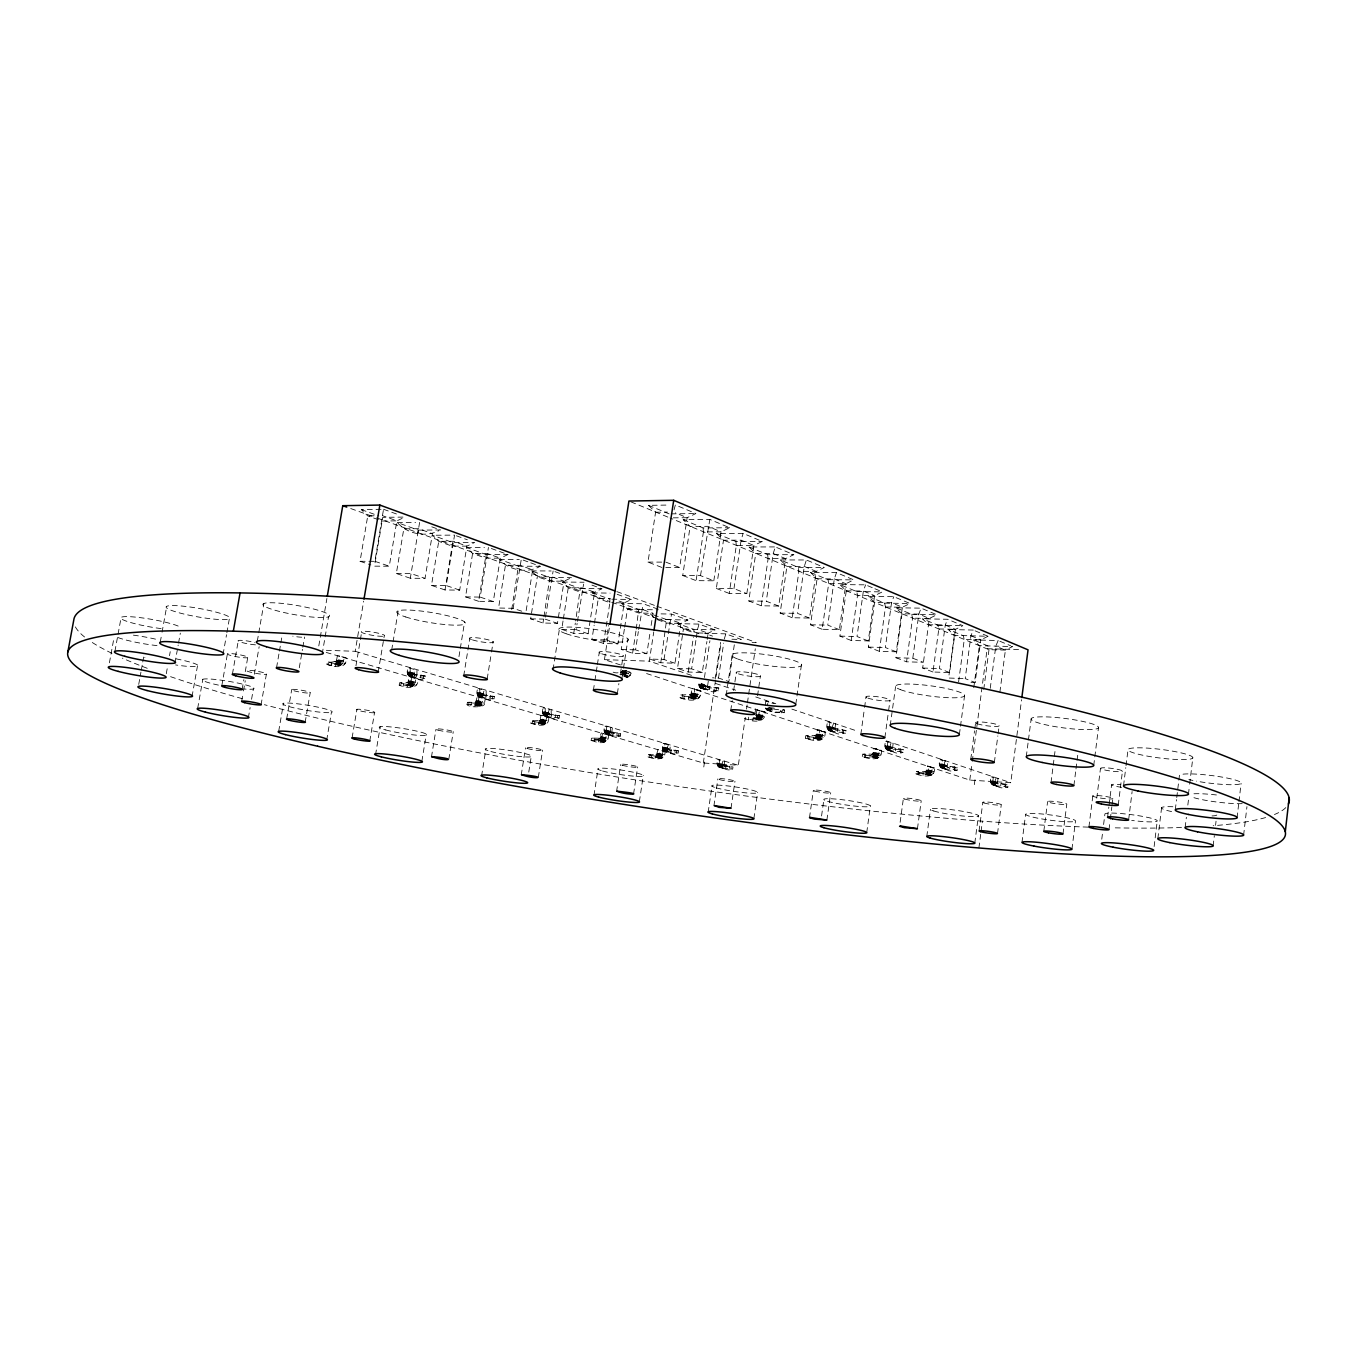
<?xml version="1.0" encoding="UTF-8"?>
<svg xmlns="http://www.w3.org/2000/svg" width="1357" height="1357" viewBox="0 0 1357 1357"><rect width="100%" height="100%" fill="white"/><g stroke="black" fill="none" stroke-linecap="round" stroke-linejoin="round"><path stroke-width="0.75" stroke-dasharray="5 3.75" d="M559.101 718.074C552.859 716.106 538.441 719.159 543.36 707.811L545.192 707.896L545.26 713.663L559.474 715.682L559.101 718.074C552.57 721.025 545.768 716.36 549.331 709.575L543.36 707.811M609.87 602.695L609.887 599.149L592.5 592.89L598.284 598.539L609.87 602.695L603.577 643.455L617.91 643.863L624.203 602.915L631.361 599.472L614.043 593.162M494.016 698.906C487.604 696.836 472.813 700.042 477.935 688.355L479.784 688.44L479.818 694.377L494.423 696.446L494.016 698.906C487.282 702.095 480.666 697.023 484.296 690.255L477.935 688.355M424.758 678.517C418.177 676.329 402.961 679.721 408.321 667.678L410.187 667.746L410.17 673.852L425.182 675.973L424.758 678.517C417.803 681.943 411.408 676.448 415.089 669.68L408.321 667.678M591.957 585.121L601.863 588.734L594.587 592.212L580.185 592.042L568.244 587.768L562.375 582.034L580.27 588.48L575.656 620.98M569.635 578.557L564.071 581.203L549.602 581.084L537.321 576.674L531.367 570.873L549.789 577.505L543.92 617.028M992.815 781.225L993.341 776.984L991.272 776.849C986.76 788.332 1001.602 785.16 1007.827 787.196L1008.132 784.804C975.853 777.663 997.955 785.262 1008.132 784.804M997.497 782.768L998.023 778.545L991.272 776.849M957.431 767.841L947.542 767.384L947.22 761.464L940.13 759.683C935.448 771.505 950.714 768.181 957.092 770.301L957.431 767.841L954.395 766.841L942.589 765.738L942.25 759.801L940.13 759.683M887.308 746.028L887.902 741.533L885.748 741.414C880.863 753.61 896.57 750.099 903.134 752.338L903.474 749.793C870.312 742.347 892.397 750.387 903.474 749.793M892.601 747.792L893.177 743.297L885.748 741.414M829.331 726.69L829.958 722.043L827.787 721.941C822.664 734.527 838.847 730.829 845.615 733.17L845.971 730.558C812.08 722.891 834.691 731.304 845.971 730.558M834.979 728.573L835.607 723.943L827.787 721.941M719.125 763.703L719.668 759.784L717.904 759.683C713.528 770.114 726.877 767.468 732.661 769.198L732.984 766.993C704.52 760.836 722.976 766.993 732.984 766.993M724.146 765.178L724.706 761.277L717.904 759.683M530.74 562.833L540.205 566.293C527.534 573.672 508.943 570.534 499.41 559.355L518.391 566.191L511.301 612.329M718.769 688.016L702.315 685.794L701.162 683.538L707.625 685.692L708.778 687.931L718.769 688.016L718.362 690.815C712.086 693.495 702.231 690.645 705.827 682.571M668.339 744.959C664.896 751.676 671.969 755.679 678.11 753.118L678.432 750.862L670.07 750.353L670.137 745.061L663.03 743.365L662.606 749.132L665.1 751.337M678.432 750.862L664.964 748.928L664.828 743.483L663.03 743.365M606.155 730.337L606.766 726.216L604.951 726.114C600.218 737.139 614.263 734.222 620.336 736.122L620.692 733.798C590.973 727.301 610.48 733.984 620.692 733.798M611.786 732L612.397 727.878L604.951 726.114M559.474 715.682L551.23 715.427L551.163 709.677L549.331 709.575M494.423 696.446L486.162 696.243L486.145 690.34L484.296 690.255M718.362 690.815L701.196 688.406L699.296 686.523L698.906 683.436L707.625 686.455M425.182 675.973L416.938 675.854L416.955 669.764L415.089 669.68M478.665 601.304L465.536 596.876L472.609 553.469L487.248 553.469L500.275 558.185L485.653 558.151L472.609 553.469L466.469 547.482L486.043 554.538L478.665 601.304L493.286 601.541L500.275 558.185L507.942 554.555L490.386 548.16M1243.606 835.267L1246.947 806.652M1213.124 846.005L1214.345 835.675M1215.567 825.344L1216.042 821.206M1237.058 817.898L1238.72 803.683M1238.958 801.648L1241.095 783.362M1188.444 794.269L1189.411 786.195M1189.648 784.176L1192.803 757.935A32.687 4.342 7.1 0 0 1146.224 748.046A32.687 4.342 7.1 0 0 1142.272 755.12A32.687 4.342 7.1 0 0 1192.803 757.935M1185.153 827.465L1186.374 817.287M1187.833 805.074L1188.817 796.932M1154.129 846.547L1157.233 820.985M1157.843 838.592L1161.592 807.703M1175.298 809.722L1176.519 799.612M1176.756 797.577L1179.437 775.322A31.143 3.901 7 0 1 1216.432 776.204A31.143 3.901 7 0 1 1239.501 784.109A31.143 3.901 7 0 1 1196.331 781.123M1123.545 785.754L1125.784 767.655M1126.039 765.653L1128.023 749.573M1128.617 819.95L1132.111 791.538M1088.925 826.922L1092.826 795.897M1096.761 798.221L1100.493 768.316M1101.765 839.203L1102.562 832.91M1103.597 824.513L1104.903 814.03A26.411 2.85 7.4 0 1 1131.517 814.675A26.411 2.85 7.4 0 1 1157.267 820.832A26.411 2.85 7.4 0 1 1131.704 820.425M1107.6 817.135L1108.856 807.008M1109.11 804.989L1111.62 784.719A10.585 1.255 7.3 0 1 1120.763 784.668M1109.008 829.602L1110.043 821.324M1110.297 819.255L1111.841 806.838M1112.095 804.769L1112.876 798.561A10.11 1.153 7.4 0 0 1098.186 795.592A10.11 1.153 7.4 0 0 1097.491 797.526A10.11 1.153 7.4 0 0 1112.876 798.561M1118.253 805.108L1122.443 771.183A11.077 1.391 7.3 0 0 1106.396 767.858A11.077 1.391 7.3 0 0 1105.565 770.165A11.077 1.391 7.3 0 0 1122.443 771.183M1063.006 833.927L1066.789 804.124A9.669 1.069 7.5 0 0 1052.591 801.308A9.669 1.069 7.5 0 0 1052.218 803.123A9.669 1.069 7.5 0 0 1066.789 804.124M1073.896 785.567L1075.728 771.013M1075.999 768.927L1077.831 754.373M1071.945 849.194L1075.507 820.968A25.172 2.629 7.6 0 0 1038.648 813.708A25.172 2.629 7.6 0 0 1037.528 818.135A25.172 2.629 7.6 0 0 1075.507 820.968M1093.725 765.535L1098.492 727.606A33.942 4.766 7.3 0 0 1048.995 717.005A33.942 4.766 7.3 0 0 1046.993 725.079A33.942 4.766 7.3 0 0 1098.492 727.606M1043.804 831.332L1047.604 801.58M1051.013 782.548L1055.254 749.318M997.514 833.486L1001.262 804.752M1004.977 786.246L1005.283 783.854M995.936 778.426C992.747 784.787 999.125 789.621 1005.384 787.281L1005.69 784.889M646.594 673.547L969.78 780.088L1010.761 782.718L1021.567 699.669M1026.265 756.731L1028.165 742.042M1028.436 739.955L1031.15 718.973M1021.974 842.443L1025.621 814.285M974.326 784.617L975.395 776.492M990.237 688.355L995.801 646.119L998.158 640.521L973.461 639.91L979.347 645.678L1012.509 646.56L1005.401 650.105L988.999 649.664L670.019 517.984M974.801 843.053L978.397 815.778M979.059 830.993L982.841 802.292M978.889 847.972L980.789 833.537M981.06 831.468L982.417 821.172M999.888 692.121L1005.401 650.105L995.801 646.119M994.359 762.346L997.836 735.901M998.107 733.883L999.159 725.741M1000.72 785.72L1001.025 783.328M958.602 681.893L964.267 639.469L963.266 635.687L948.339 629.512L954.344 635.364L988.049 636.28L980.806 639.876L964.267 639.469M949.696 768.757L950.036 766.298M970.917 635.755L980.806 639.876L975.14 682.486L965.2 678.619L970.917 635.755L973.24 630.055L948.339 629.512M954.073 769.3L954.395 766.841M945.1 761.345C941.826 767.808 948.204 772.879 954.649 770.42L954.989 767.96M959.382 734.459L960.213 728.285M960.485 726.232L964.606 695.361M973.766 687.728L979.347 645.678M970.764 759.242L974.53 730.829M974.801 728.794L975.598 722.704M969.78 780.088L971.985 763.414M972.257 761.328L987.167 648.731L1019.87 649.613M983.74 689.39L988.999 649.664L987.93 645.915L973.461 639.91M452.678 542.529L445.011 589.956L459.684 590.125L466.876 546.125L474.696 542.444L452.678 542.529L432.51 535.252L438.735 541.341L452.203 546.159L466.876 546.125L453.442 541.273L438.735 541.341L431.475 585.393L445.011 589.956M915.788 773.846L918.095 773.744L918.418 771.353L925.915 771.556L927.493 766.043L934.413 767.774C935.906 778.952 922.251 776.391 915.788 773.846L916.111 771.455L918.418 771.353M918.774 774.813L919.096 772.421L916.111 771.455M938.807 628.97L955.464 629.326L949.646 672.563L932.971 672.003L938.807 628.97L937.857 625.17L922.472 618.809L928.561 624.746L945.269 625.085L955.464 629.326L962.825 625.679L947.559 619.267L922.472 618.809M922.997 775.322L923.32 772.947L930.223 773.354L931.648 772.201L932.361 767.655L927.493 766.043M917.451 828.72L921.216 800.8M949.646 672.563L939.4 668.577L945.269 625.085L947.559 619.267M918.095 773.744L927.102 773.405L929.545 766.162M926.78 836.523L930.444 809.332M954.344 635.364L948.611 678.025L965.2 678.619M891.04 743.178C887.02 751.405 896.383 754.967 903.134 752.338M901.981 613.788L895.942 657.721L912.803 658.23L923.371 662.335L906.561 661.809L912.549 618.147L911.65 614.314L895.807 607.749L901.981 613.788L918.825 614.093L929.341 618.453L936.822 614.755L922.845 608.886M895.416 750.726L895.773 748.182M899.912 751.252L900.251 748.725M912.803 658.23L918.825 614.093L921.098 608.157L895.807 607.749M900.692 752.473L901.048 749.946M900.132 822.308L903.389 798.425M932.971 672.003L922.675 668.034L929.341 618.453L912.549 618.147M862.289 756.561L862.628 754.102L872.534 754.153L874.162 748.453L881.422 750.285C882.932 761.769 868.955 759.242 862.289 756.561C868.65 758.665 877.691 757.155 876.249 748.572M864.596 756.426L864.935 753.966M885.459 606.986L902.388 607.241L896.265 651.784L879.319 651.309L885.459 606.986L884.645 603.136L868.293 596.368L874.57 602.491L891.549 602.729L902.388 607.241L910.004 603.492L893.771 596.69L868.293 596.368M865.478 757.579L865.817 755.137L862.628 754.102M869.786 758.105L870.125 755.662L877.148 756.053L878.59 754.865L879.336 750.167L874.162 748.453M896.265 651.784L885.358 647.543L891.549 602.729L893.771 596.69M866.733 832.519L870.397 805.888M884.883 737.58L888.326 712.595M888.614 710.508L890.039 700.093M890.243 725.486L895.586 686.574M821.562 815.964L823.852 799.629M837.557 731.491L837.914 728.862M874.892 588.751L882.338 591.873L874.587 595.672L868.276 640.911L851.212 640.47L857.522 595.469L856.776 591.584L839.915 584.596L865.579 584.833L873.026 587.971M826.888 820.069L830.721 792.742M842.171 732.034L842.527 729.421M833.419 723.824C829.992 730.49 836.302 736.122 843.189 733.357L843.545 730.745M868.276 640.911L857.013 636.518L863.391 591.024L865.579 584.833M879.319 651.309L868.361 647.085L874.57 602.491M860.813 734.442L864.29 709.49M864.579 707.421L866.02 697.023M805.38 738.174L805.736 735.647L815.744 735.63L817.423 729.761L825.056 731.677C826.6 743.483 812.266 741.007 805.38 738.174C811.944 740.345 820.968 738.547 819.543 729.862M810.604 572.467L817.084 578.794L834.318 578.93L845.869 583.731L839.389 629.665L822.189 629.275L828.686 583.578L828.024 579.676L810.604 572.467L836.472 572.62L853.774 579.88L845.869 583.731L828.686 583.578M807.669 738.021L808.026 735.477M808.772 739.277L809.128 736.749L805.736 735.647M839.389 629.665L827.77 625.136L834.318 578.93L836.472 572.62M813.199 739.802L813.555 737.275L820.68 737.631L822.155 736.41L822.936 731.576L817.423 729.761M809.484 817.711L813.352 790.402M851.212 640.47L839.898 636.111L846.276 590.838L839.915 584.596M780.326 559.932L786.907 566.361L804.277 566.429L816.219 571.399L809.552 618.063L792.234 617.723L798.9 571.314L798.323 567.379L780.326 559.932L806.397 559.983L824.276 567.497L816.219 571.399L798.9 571.314M784.159 712.713L780.479 711.492L780.869 708.778L784.55 710.016L784.159 712.713L773.541 712.374L771.217 708.829M781.751 712.934L782.141 710.237L784.55 710.016M809.552 618.063L797.543 613.381L804.277 566.429L806.397 559.983M795.796 704.249L796.695 697.99M797 695.904L801.478 664.591M822.189 629.275L810.519 624.78L817.084 578.794M326.206 652.429L703.316 763.007L738.327 765.246L745.298 717.412M746.52 709.083L747.113 704.928M747.419 702.841L755.306 648.765M764.228 716.75L756.307 714.104L756.935 709.813L764.958 711.848C766.518 721.958 755.289 722.467 748.335 719.753L748.708 717.141M778.714 606.053L766.281 601.219L773.236 553.52L775.288 546.922L793.777 554.691L785.584 558.643L768.13 558.626L761.26 605.782L778.714 606.053L785.584 558.643L773.236 553.52L755.73 553.503L749.03 546.973L775.288 546.922M752.881 720.296L753.254 717.683L760.48 718.023L761.989 716.733L762.821 711.747L756.935 709.813M754.933 713.714L755.798 707.726M757.545 695.751L760.446 675.769M748.335 719.753L744.722 718.582C751.507 720.804 760.497 718.701 759.089 709.915M765.229 705.555L765.874 701.145L768.079 701.23L767.451 705.657M792.234 617.723L780.156 613.059L786.907 566.361M753.881 818.559L757.664 792.284M708.15 812.334L712.001 786.127M726.182 695.259L731.983 655.77M734.307 644.796L728.896 681.57L718.515 678.042L712.493 677.805M713.901 805.939L717.853 778.935M746.825 593.637L753.881 545.463L762.261 541.443L743.127 533.403L716.666 533.555L723.485 540.222L741.109 540.154L753.881 545.463L736.308 545.514L729.235 593.433L746.825 593.637L733.967 588.633L716.326 588.446L723.485 540.222M722.925 761.175C719.532 767.858 726.707 771.573 732.661 769.198M730.728 710.559L732.186 700.602M733.645 690.628L736.274 672.682M761.26 605.782L748.776 600.964L755.73 553.503M725.758 767.808L726.08 765.619M729.591 768.283L729.913 766.077M730.778 769.3L731.101 767.095M731.016 808.263L734.968 781.225M688.457 699.449L688.864 696.769L697.074 696.616L698.601 690.577L692.307 688.491L690.781 694.563L680.315 694.971L679.925 697.651C687.287 700.806 702.366 703.147 700.772 690.662L692.307 688.491M679.925 697.651C686.947 699.941 695.87 697.481 694.479 688.593M713.816 580.796L721.093 531.825L729.625 527.737L709.83 519.426L683.199 519.697L690.119 526.465L707.879 526.329L721.093 531.825L703.401 531.944L696.107 580.643L713.816 580.796L700.5 575.622L682.741 575.504L690.119 526.465M698.075 632.956L708.15 633.21L714.969 629.885L699.059 624.101L677.855 623.643L683.402 629.054L677.499 668.407L688.203 672.02L702.298 672.529L706.912 641.488M707.218 639.418L708.15 633.21L697.532 629.377L699.059 624.101M704.453 677.499L709.915 640.708M707.625 685.692L708.303 681.129M709.541 688.932L709.948 686.133M715.173 678.992L720.584 642.37M703.316 763.007L720.94 643.676M703.774 766.959L704.877 759.445M715.987 691.069L716.394 688.287M718.515 678.042L723.671 643.133M733.967 588.633L741.109 540.154L743.127 533.403M665.778 567.447L679.653 567.497L687.151 517.712L695.87 513.557L675.362 504.94L673.937 510.249M651.224 757.8L651.547 755.612L648.358 754.696L648.035 756.884C654.057 759.225 666.219 761.514 664.947 751.269M655.024 758.275L655.346 756.086L661.945 756.086L663.2 751.167L678.11 753.118M648.358 754.696L656.517 754.729L657.992 749.641L670.409 752.898M648.035 756.884C653.718 759.021 660.859 756.884 659.739 749.743M674.972 663.251L663.98 659.519L649.782 659.044L660.774 662.759L674.972 663.251L680.943 623.389L687.88 620.03L671.528 614.076L659.892 613.856M670.935 751.693L671.274 749.42M682.147 697.413L682.554 694.716M700.5 575.622L709.83 519.426M674.853 752.168L675.192 749.912M683.775 698.906L684.182 696.209L680.315 694.971M676.244 753.254L676.583 750.998M688.203 672.02L693.427 636.993M702.298 672.529L691.629 668.899L695.971 639.775M696.294 637.705L697.532 629.377M374.091 515.796L367.747 515.881L360.046 561.289L374.871 561.323L383.539 509.265L361.301 509.604L367.747 515.881L378.484 519.731M616.57 791.572L620.675 764.619M624.356 629.207L621.269 649.426L632.583 653.243L646.848 653.701L649.918 633.498M651.139 625.424L652.988 613.296L641.742 609.242L627.46 608.988L621.76 603.441L643.201 603.763L658.162 609.208M691.476 675.345L649.308 661.164L653.752 631.921M633.583 793.879L637.671 766.892M639.368 801.58L643.32 775.356M660.774 662.759L666.626 619.589L650.207 613.686L655.821 619.165L670.036 619.454L680.943 623.389L666.779 623.084L657.653 619.81M663.98 659.519L671.528 614.076M649.799 756.765L650.139 754.577M593.23 738.089L591.482 738.225L591.143 740.481L592.873 740.345L593.23 738.089L599.675 738.225L601.202 732.984L612.618 735.935L620.336 736.122M594.858 739.209L604.934 739.938L606.698 734.595L608.462 734.697C609.734 743.195 600.523 743.975 594.519 741.465L594.858 739.209L591.482 738.225M598.386 741.94L598.742 739.684M592.873 740.345L600.642 739.955L602.966 733.085M593.959 795.406L597.979 769.249M624.678 627.188L627.46 608.988L638.723 613.025L652.988 613.296M610.582 727.776L610.107 733.679L612.618 735.935M617.367 693.512L618.894 683.555M620.42 673.581L623.168 655.652M612.889 734.612L613.245 732.288M621.896 678.585L623.185 670.256M623.491 668.17L627.969 639.011M616.909 735.104L617.265 732.78M618.521 736.274L618.877 733.95M632.583 653.243L635.958 631.124M636.263 629.122L638.655 609.514L621.76 603.441M661.809 567.43L647.984 562.086L655.584 512.234L648.527 505.347L669.171 505.041M646.848 653.701L635.551 649.867L638.333 631.582M638.655 629.546L643.201 603.763M563.019 621.014L561.713 629.343L573.723 633.38L588.124 633.753L594.587 592.212L582.679 587.92L568.244 587.768L563.359 618.945M603.577 643.455L591.923 639.52L594.145 625.187M594.468 623.134L598.284 598.539L610.599 598.708M593.382 690.391L594.62 682.435M594.926 680.451L597.08 666.524M597.385 664.54L599.234 652.598M617.91 643.863L606.291 639.927L608.513 625.509M620.488 664.947L604.442 659.655L609.581 626.255M528.772 772.082L531.35 755.781M538.458 724.638L538.814 722.331L545.327 722.433L546.888 717.056L548.669 717.141C549.992 727.895 537.287 725.707 530.909 723.128L531.265 720.804L539.73 720.567L541.053 715.343L551.349 717.955M530.909 723.128C536.931 725.367 543.903 722.67 542.851 715.444M558.405 617.316L564.071 581.203L551.824 576.776L537.321 576.674L530.621 618.843L542.97 623.016L557.456 623.338L558.083 619.318M553.028 669.696L559.22 630.31M538.322 777.357L542.596 750.133M551.332 716.496L551.705 714.104M555.437 717.005L555.81 714.596M557.303 718.26L557.676 715.868M573.723 633.38L575.334 623.05M588.124 633.753L576.148 629.682L577.132 623.423M577.454 621.336L583.578 584.138M526.177 610.565L532.656 569.872L520.019 565.309L505.449 565.241L498.562 608.021L513.15 608.292L524.039 611.99M542.97 623.016L543.597 619.013M545.446 617.13L553.13 570.992M521.224 775.051L525.532 747.86M532.606 722.959L532.979 720.635M534.471 724.163L534.845 721.839L531.265 720.804M487.18 678.941L491.166 654.091M491.505 652.022L493.168 641.657M484.636 702.451L485.263 698.533L483.465 698.448L481.599 704.113L467.419 702.332L467.029 704.724C471.354 709.321 495.39 705.691 478.444 700.653L479.072 696.718L477.274 696.633L475.662 702.197L467.419 702.332M485.925 697.261L486.315 694.801M490.131 697.769L490.539 695.293M492.269 699.126L492.676 696.667M481.565 776.068L485.806 749.658M513.15 608.292L521.275 559.389M458.971 656.635L459.955 650.512M460.294 648.459L464.603 621.913M448.777 759.377L453.272 731.66M463.704 675.888L469.743 638.672M493.286 601.541L480.174 597.097L488.435 547.448M467.029 704.724L468.691 704.52L469.081 702.129M470.828 705.81L471.218 703.435M474.899 706.302L475.272 703.927M417.685 533.793L418.295 530.129L397.465 522.632C407.083 533.912 425.674 537.609 438.803 530.706M459.684 590.125L446.182 585.545L454.561 535.116L432.51 535.252M421.874 761.209L426.302 734.154M431.458 757.036L435.97 729.354M410.306 578.235L396.329 573.519L403.809 528.806L418.567 528.687L432.425 533.691L425.046 578.37L410.306 578.235L419.618 522.394M399.195 685.166L399.603 682.707L407.829 682.486L409.509 676.77L411.324 676.838C412.307 684.132 405.573 687.49 399.195 685.166C405.98 688.033 419.245 690.068 417.905 678.771L409 676.125M400.79 684.929L401.197 682.469M403.216 686.337L403.623 683.877L399.603 682.707M407.388 686.829L407.795 684.369L414.428 684.403L416.09 678.687L417.905 678.771M416.311 676.787L416.718 674.242M420.636 677.296L421.043 674.751M423.079 678.771L423.486 676.244M402.961 517.102L382.793 517.339L374.481 566.157L389.272 566.208L396.872 520.851L404.98 517.068M378.179 672.258L384.235 636.077A11.84 1.611 9.5 0 0 370.173 631.734A11.84 1.611 9.5 0 0 364.592 633.549A11.84 1.611 9.5 0 0 384.235 636.077M369.766 741.109L374.515 712.696A9.262 0.984 9.3 0 0 363.472 709.677A9.262 0.984 9.3 0 0 359.164 710.644A9.262 0.984 9.3 0 0 374.515 712.696M391.698 650.037L392.733 643.591M393.055 641.895L398.195 610.837M375.516 754.933L380.214 726.707M336.672 659.773L337.384 655.601L346.222 657.738C347.579 669.34 334.009 667.39 326.986 664.37L327.41 661.826C335.383 663.895 338.029 656.788 345.39 662.487M326.986 664.37C333.568 666.711 340.132 662.979 339.216 655.668M326.681 740.21L331.396 712.425A25.037 2.595 9.4 0 0 301.033 704.249A25.037 2.595 9.4 0 0 290.11 706.878A25.037 2.595 9.4 0 0 331.396 712.425M326.342 650.325L355.195 651.292L363.659 601.168M355.958 665.778L360.046 641.59M360.385 639.571L361.742 631.497M352.108 737.818L356.908 709.321M305.138 722.399L310.159 692.986A9.635 1.052 9.4 0 0 298.387 689.763A9.635 1.052 9.4 0 0 294.316 690.883A9.635 1.052 9.4 0 0 310.159 692.986M318.793 645.915L326.901 598.488M322.186 654.057L328.547 616.807A33.823 4.716 9.8 0 0 287.514 604.052A33.823 4.716 9.8 0 0 272.842 609.598A33.823 4.716 9.8 0 0 328.547 616.807M328.53 664.082L328.954 661.538M331.278 665.608L331.719 663.064L327.41 661.826M335.552 666.1L335.976 663.573L342.659 663.556L344.39 657.67L346.222 657.738M276.574 667.593L279.067 653.175M279.423 651.123L280.492 644.948M280.848 642.896L281.917 636.721M278.694 731.287L283.511 703.316M286.666 718.922L291.738 689.441M299.286 667.78L302.458 649.325M302.815 647.272L304.579 637.01M242.106 689.627L243.853 679.636M245.261 671.647L247.703 657.653A10.534 1.255 9.7 0 0 234.54 653.938A10.534 1.255 9.7 0 0 230.503 655.397A10.534 1.255 9.7 0 0 247.703 657.653M241.699 701.162L243.124 692.986M243.48 690.934L245.261 680.705M257.304 641.166L258.407 634.889M258.763 632.803L263.869 603.577M254.353 674.225L259.153 646.695M248.331 717.904L250.129 707.557M251.571 699.279L253.369 688.949M261.07 704.843L266.379 674.225A10.059 1.136 9.6 0 0 253.878 670.765A10.059 1.136 9.6 0 0 249.909 672.054A10.059 1.136 9.6 0 0 266.379 674.225M223.057 654.464L226.534 634.72M226.873 632.752L229.316 618.928A32.466 4.275 10 0 0 188.487 606.8A32.466 4.275 10 0 0 176.478 612.058A32.466 4.275 10 0 0 229.316 618.928M221.802 685.743L227.433 653.684M232.437 674.056L238.323 640.521M192.032 696.582L197.427 666.219M197.664 708.422L202.838 679.263M160.262 642.166L161.704 634.211M162.06 632.226L166.724 606.342M166.283 673.7L167.725 665.693M169.506 655.685L170.236 651.699M174.985 662.962L178.191 645.067M178.547 643.082L180.328 633.142M138.719 684.42L140.941 672.173M141.315 670.137L142.417 664.014M142.773 661.979L143.893 655.872A27.7 3.087 9.8 0 0 144.945 657.67M109.408 662.81L113.835 638.621M114.921 651.36L121.146 617.282M626.612 677.431L629.648 676.057L631.344 672.563L624.61 670.341L620.912 675.091M478.444 700.653L475.798 704.537L468.691 704.52M613.16 672.173C621.472 675.379 623.525 666.27 631.226 673.208M619.928 674.361L627.358 674.616L629.139 672.478M724.282 639.028L725.842 633.855L741.312 639.486L730.812 639.198M843.189 733.357L845.615 733.17M954.649 770.42L957.092 770.301M1005.384 787.281L1007.827 787.196M655.584 512.234L667.508 512.081M671.206 513.862L695.87 513.557M382.08 521.02L396.872 520.851L382.555 515.694M673.293 517.848L687.151 517.712L675.413 512.827M397.465 522.632L415.581 522.445M418.295 530.129L440.38 529.959L429.066 525.837M683.199 519.697L703.096 527.941L729.625 527.737M716.666 533.555L735.918 541.528L762.261 541.443M466.469 547.482L484.432 547.448M486.043 554.538L507.942 554.555M749.03 546.973L767.638 554.674L793.777 554.691M499.41 559.355L519.29 559.389M647.984 562.086L661.894 562.12M518.391 566.191L540.205 566.293M798.323 567.379L824.276 567.497M531.367 570.873L551.146 570.975M396.329 573.519L411.086 573.621L425.046 578.37M549.789 577.505L571.484 577.675M828.024 579.676L853.774 579.88M562.375 582.034L584.036 582.238M431.475 585.393L446.182 585.545M846.276 590.838L863.391 591.024L874.587 595.672L857.522 595.469M580.27 588.48L601.863 588.734M856.776 591.584L882.338 591.873M592.5 592.89L610.124 593.111M465.536 596.876L480.174 597.097M748.776 600.964L766.281 601.219M611.837 599.183L631.361 599.472M884.645 603.136L910.004 603.492M616.01 602.779L624.203 602.915L616.502 600.133M638.655 609.514L658.077 609.853M911.65 614.314L936.822 614.755M780.156 613.059L797.543 613.381M666.626 619.589L687.88 620.03M937.857 625.17L962.825 625.679M530.621 618.843L543.054 619.097M810.519 624.78L827.77 625.136M714.969 629.885L683.402 629.054L694.055 632.871L693.834 629.394L677.855 623.643M561.713 629.343L576.148 629.682M839.898 636.111L857.013 636.518M725.842 633.855L704.758 633.329L712.527 636.128M752.1 642.421L756.222 642.523L656.652 606.172M591.923 639.52L606.291 639.927M868.361 647.085L885.358 647.543M621.269 649.426L635.551 649.867M922.675 668.034L939.4 668.577M604.442 659.655L649.308 661.164M677.499 668.407L691.629 668.899M971.001 682.334L975.14 682.486M698.601 690.577L700.772 690.662M771.896 703.163L774.118 703.265M774.321 708.15L767.841 707.336M773.694 709.066L782.141 710.237M762.821 711.747L764.958 711.848M822.936 731.576L825.056 731.677M879.336 750.167L881.422 750.285M932.361 767.655L934.413 767.774M684.182 696.209L688.864 696.769M780.479 711.492C778.036 714.63 753.576 705.555 771.302 709.423M331.719 663.064L335.976 663.573M403.623 683.877L407.795 684.369M809.128 736.749L813.555 737.275M865.817 755.137L870.125 755.662M534.845 721.839L538.814 722.331M919.096 772.421L923.32 772.947M651.547 755.612L655.346 756.086M591.143 740.481L594.519 741.465M336.994 663.047L344 665.083M409.186 683.996L415.768 685.896M477.002 703.655L483.194 705.453M540.832 722.161L546.667 723.858M601.015 739.616L606.528 741.227M657.857 756.103L663.064 757.613M336.587 663.437L343.609 665.473M408.796 684.352L415.395 686.269M476.629 704.012L482.821 705.81M540.459 722.518L546.294 724.214M600.642 739.955L606.155 741.55M657.483 756.426L662.691 757.935M336.18 663.76L343.202 665.795M408.389 684.674L414.988 686.574M476.222 704.317L482.413 706.098M540.069 722.806L545.904 724.485M600.252 740.227L605.765 741.821M657.11 756.697L662.318 758.207M335.756 663.997L342.778 666.033M407.965 684.912L414.547 686.812M475.798 704.537L482.006 706.335M539.645 723.027L545.48 724.706M599.845 740.447L605.358 742.042M656.703 756.901L661.911 758.41M335.315 664.184L342.337 666.219M407.524 685.081L414.122 686.981M475.374 704.707L481.565 706.488M539.221 723.179L545.056 724.859M599.421 740.6L604.934 742.194M656.279 757.036L661.504 758.546M334.433 664.302L341.896 666.321M406.659 685.183L413.681 687.083M474.509 704.809L481.141 706.59M538.373 723.281L544.632 724.943M598.59 740.685L604.51 742.262M655.448 757.121L661.08 758.631M338.504 659.841L345.526 661.894M410.662 680.892L417.244 682.808M542.24 719.261L548.075 720.957M602.389 736.8L607.902 738.395M659.197 753.356L664.404 754.882M408.847 680.807L417.125 683.385M476.646 700.568L484.517 703.028M540.459 719.159L547.957 721.5M600.625 736.698L607.783 738.937M657.45 753.254L664.302 755.391M336.587 660.13L343.609 662.182M408.762 681.146L415.361 683.063M476.561 700.89L482.77 702.705M540.391 719.481L546.226 721.178M600.557 737.004L606.053 738.615M657.382 753.559L662.589 755.069M336.468 660.469L345.204 663.064M408.644 681.485L416.955 683.945M476.46 701.213L484.347 703.571M540.273 719.787L547.804 722.026M600.439 737.309L607.631 739.446M657.28 753.847L664.133 755.9M336.299 660.791L343.321 662.827M408.491 681.791L415.072 683.707M476.29 701.518L482.498 703.316M540.12 720.075L545.955 721.771M600.303 737.58L605.799 739.192M657.127 754.119L662.335 755.628M336.112 661.08L344.966 663.624M408.287 682.062L416.718 684.488M476.103 701.79L484.127 704.096M539.933 720.346L547.583 722.552M600.116 737.835L607.41 739.938M656.958 754.356L663.929 756.375M335.891 661.317L342.897 663.352M408.084 682.3L414.665 684.216M475.9 702.01L482.091 703.808M539.73 720.567L545.565 722.263M599.913 738.055L605.409 739.65M656.737 754.577L661.945 756.086M335.383 661.656L344.695 664.167M407.575 682.622L416.446 685.014M475.408 702.315L483.855 704.588M539.238 720.855L547.312 723.027M599.438 738.344L607.156 740.413M656.279 754.848L663.675 756.833M334.857 661.758L342.151 663.777M407.066 682.724L413.919 684.623M474.899 702.417L481.345 704.198M538.729 720.94L544.836 722.619M598.929 738.429L604.696 740.006M655.787 754.933L661.232 756.426M337.35 662.606L344.373 664.642M409.543 683.572L416.124 685.472M477.359 703.248L483.55 705.046M541.172 721.771L547.007 723.468M601.355 739.243L606.867 740.837M658.179 755.73L663.386 757.24M408.661 675.854L415.429 677.838M478.326 696.311L484.686 698.177M543.801 715.529L549.789 717.276M605.443 733.628L611.074 735.273M663.556 750.692L668.882 752.253M718.464 766.807L723.502 768.283M478.682 696.582L486.264 698.838M718.803 767.061L725.011 768.91M409.458 672.258L416.226 674.259M479.106 692.816L485.467 694.699M544.547 712.154L550.518 713.918M664.235 747.486L669.561 749.064M407.626 671.834L416.243 674.599M477.291 692.392L485.467 695.038M542.732 711.713L550.535 714.24M604.357 729.913L611.803 732.322M662.47 747.062L669.578 749.369M717.361 763.279L724.163 765.484M409.526 672.919L416.294 674.921M479.174 693.478L485.535 695.344M544.615 712.781L550.603 714.545M606.223 730.948L611.854 732.61M664.319 748.097L669.646 749.658M719.21 764.279L724.231 765.772M407.558 672.427L416.395 675.226M477.223 692.969L485.636 695.632M542.681 712.289L550.705 714.817M604.306 730.456L611.973 732.882M662.42 747.605L669.747 749.929M717.327 763.787L724.333 766.027M407.541 673.021L416.718 675.684M477.206 693.546L485.959 696.09M542.681 712.832L551.027 715.275M604.306 730.999L612.295 733.323M662.42 748.131L670.07 750.353M717.327 764.313L724.655 766.434M410.17 673.852L417.43 675.99M479.818 694.377L486.654 696.395M545.26 713.663L551.722 715.563M606.867 731.813L612.974 733.611M664.964 748.928L670.748 750.642M719.838 765.111L725.333 766.722M407.592 673.581L414.36 675.582M477.274 694.106L483.618 695.971M542.732 713.375L548.72 715.139M604.357 731.525L610.005 733.187M662.487 748.64L667.814 750.2M717.395 764.805L722.416 766.281M407.694 674.124L414.479 676.125M477.376 694.631L483.737 696.497M542.851 713.884L548.822 715.648M604.476 732.034L610.107 733.679M662.606 749.132L667.915 750.692M717.514 765.28L722.535 766.756M407.863 674.633L414.631 676.634M477.545 695.123L483.906 696.989M543.004 714.376L548.991 716.123M604.645 732.492L610.277 734.154M662.776 749.59L668.085 751.15M717.683 765.721L722.704 767.214M408.084 675.091L414.852 677.092M477.749 695.564L484.11 697.447M543.224 714.817L549.212 716.564M604.866 732.916L610.497 734.578M662.979 749.997L668.306 751.557M717.887 766.128L722.925 767.604M408.338 675.498L415.123 677.499M478.02 695.971L484.381 697.837M543.495 715.19L549.483 716.954M605.12 733.306L610.769 734.951M663.251 750.37L668.577 751.931M718.158 766.501L723.196 767.977M409.492 671.902L416.26 673.903M479.14 692.477L485.501 694.36M544.581 711.814L550.552 713.578M606.172 730.015L611.803 731.677M664.268 747.181L669.578 748.742M719.142 763.397L724.18 764.873M355.195 651.292L738.327 765.246M623.762 676.312L627.138 677.397M689.169 697.719L696.005 699.754M753.915 718.735L760.31 720.618M814.505 738.395L820.527 740.176M871.33 756.833L877.012 758.495M924.728 774.152L930.105 775.729M621.506 671.952L630.445 675.04M690.781 694.563L699.228 697.498M757.427 716.309L763.482 718.464M816.015 735.443L823.631 738.089M872.805 753.966L880.065 756.494M926.169 771.387L933.107 773.795M621.218 672.173L627.969 674.378M690.492 694.767L696.803 696.82M757.155 716.513L761.073 717.802M815.744 735.63L821.256 737.428M872.534 754.153L877.725 755.849M925.915 771.556L930.783 773.151M620.607 672.41L630.072 675.582M689.882 695.005L698.872 698.007M756.561 716.733L763.126 718.956M815.15 735.833L823.292 738.564M871.957 754.356L879.726 756.952M925.355 771.76L932.768 774.253M620.285 672.427L627.053 674.633M689.577 695.021L695.887 697.074M756.256 716.75L760.191 718.04M814.862 735.85L820.374 737.648M871.669 754.373L876.859 756.053M925.05 771.777L929.935 773.354M622.897 673.869L629.648 676.057M692.155 696.412L698.465 698.465M756.85 717.48L762.736 719.397M817.372 737.19L822.902 738.988M874.162 755.679L879.336 757.376M927.526 773.066L932.395 774.643M622.439 674.276L629.19 676.481M691.714 696.82L698.007 698.872M756.409 717.87L762.295 719.787M816.948 737.563L822.478 739.361M873.738 756.053L878.929 757.732M927.102 773.405L931.988 775M621.947 674.633L628.698 676.821M691.239 697.159L697.532 699.211M755.934 718.192L761.82 720.109M816.49 737.886L822.003 739.667M873.28 756.341L878.471 758.037M926.661 773.694L931.547 775.288M624.814 676.007L628.189 677.109M690.73 697.413L697.04 699.466M755.442 718.447L761.328 720.363M815.998 738.123L821.528 739.921M872.805 756.578L877.996 758.258M926.186 773.914L931.072 775.509M624.288 676.193L627.663 677.296M690.221 697.6L696.514 699.652M754.933 718.616L760.819 720.533M815.506 738.293L821.036 740.074M872.314 756.731L877.504 758.41M925.711 774.067L930.597 775.661M693.817 693.02L700.11 695.089M758.461 714.206L764.347 716.14M818.95 734.018L824.462 735.833M875.689 752.609L880.863 754.305M929.019 770.081L933.887 771.692M691.646 692.935L699.991 695.717M816.829 733.916L824.361 736.427M873.603 752.49L880.761 754.882M926.95 769.962L933.786 772.235M622.303 670.646L629.054 672.868M691.561 693.308L697.854 695.361M756.239 714.461L762.125 716.394M816.761 734.256L822.274 736.071M873.535 752.83L878.708 754.526M926.882 770.284L931.767 771.879M622.168 671.02L631.022 673.852M691.425 693.664L699.805 696.345M756.103 714.817L764.042 717.344M816.643 734.595L824.174 737.004M873.416 753.169L880.591 755.442M926.763 770.606L933.616 772.795M621.981 671.376L628.749 673.581M691.256 694.004L697.549 696.056M755.934 715.139L761.82 717.056M816.473 734.917L821.986 736.715M873.246 753.474L878.437 755.154M926.61 770.895L931.479 772.489M623.999 672.258L630.751 674.463M693.24 694.869L699.55 696.938M757.901 715.987L763.787 717.921M818.424 735.765L823.936 737.563M875.163 754.288L880.354 755.985M928.51 771.709L933.379 773.303M621.76 671.681L628.512 673.886M691.035 694.309L697.328 696.362M755.713 715.427L761.599 717.344M816.252 735.189L821.782 737.004M873.043 753.746L878.216 755.425M926.407 771.166L931.292 772.761M699.296 686.523L705.759 688.678M765.619 708.541L771.658 710.542M827.583 729.116L833.232 730.982M885.595 748.369L890.887 750.116M940.028 766.434L944.998 768.079M991.187 783.413L995.868 784.957M699.567 687.032L706.03 689.186M765.908 709.033L771.929 711.034M827.855 729.591L833.503 731.457M885.867 748.827L891.159 750.591M940.299 766.892L945.269 768.537M991.458 783.854L996.123 785.398M699.907 687.49L706.369 689.627M766.23 709.474L772.269 711.475M828.194 730.015L833.843 731.881M886.206 749.251L891.481 750.998M940.622 767.282L945.592 768.927M991.78 784.244L996.445 785.805M700.28 687.863L706.76 690.018M766.62 709.847L772.642 711.848M828.567 730.371L834.216 732.254M886.579 749.607L891.871 751.354M940.995 767.638L945.965 769.283M992.137 784.583L996.818 786.127M700.721 688.169L708.676 690.764M767.044 710.152L774.559 712.595M828.991 730.677L836.099 732.984M886.986 749.895L893.72 752.066M941.402 767.909L947.78 769.996M992.544 784.855L998.616 786.839M829.364 726.317L834.996 728.2M887.325 745.672L892.618 747.436M941.707 763.821L946.677 765.484M992.832 780.886L997.514 782.446M701.128 683.911L707.591 686.082M941.69 764.161L946.66 765.823M827.176 726.216L835.013 728.93M885.188 745.553L892.618 748.131M939.604 763.703L946.694 766.162M990.746 780.75L997.531 783.108M701.23 684.657L707.692 686.812M829.449 727.386L835.098 729.252M887.427 746.689L892.702 748.453M941.809 764.822L946.779 766.468M992.934 781.853L997.599 783.413M698.838 684.098L707.828 687.134M827.125 726.826L835.217 729.557M885.137 746.146L892.838 748.759M939.553 764.279L946.915 766.756M990.712 781.31L997.734 783.684M701.552 685.268L708.015 687.422M829.755 727.946L835.403 729.829M887.732 747.249L893.025 749.013M942.114 765.365L947.084 767.01M993.239 782.378L997.904 783.939M698.855 684.742L709.083 687.982M768.062 707.557L774.932 709.898M827.142 727.437L836.455 730.371M885.154 746.74L894.059 749.556M939.57 764.839L948.102 767.536M990.729 781.869L998.922 784.448M698.923 685.37L705.403 687.524M827.227 728.03L832.876 729.896M885.239 747.317L890.531 749.064M939.655 765.399L944.625 767.061M990.831 782.412L995.495 783.973M699.076 685.963L705.538 688.118M765.416 707.998L771.455 710.016M827.38 728.59L833.011 730.456M885.392 747.86L890.684 749.607M939.807 765.942L944.777 767.587M990.966 782.921L995.648 784.482M360.046 561.289L370.868 564.936M715.58 683.453L735.664 690.204M755.747 696.955L775.814 703.706M791.877 709.117L858.15 731.389M886.257 740.854L1010.761 782.718M765.874 701.145L768.876 702.146M374.871 561.323L389.272 566.208M545.124 619.148L557.456 623.338M350.734 508.553L374.634 517.136M376.618 517.848L609.7 601.524M611.685 602.254L701.332 634.431M361.301 509.604L378.891 515.931M616.824 591.618L654.668 605.443M383.539 509.265L399.128 514.948M456.393 535.794L467.368 539.781M523.157 560.085L528.84 562.154M554.962 571.653L562.307 574.333M682.741 575.504L696.107 580.643M716.326 588.446L729.235 593.433M895.942 657.721L906.561 661.809M665.863 562.137L679.653 567.497M630.869 501.836L668.068 517.17M648.527 505.347L669.137 513.879M975.089 630.835L988.049 636.28M999.939 641.267L1010.728 645.796M767.638 554.674L768.13 558.626M735.918 541.528L736.308 545.514M703.096 527.941L703.401 531.944M1285.791 807.619A614.45 75.653 8.5 0 1 1274.444 814.522M1265.623 817.542A614.45 75.653 8.5 0 1 1213.175 825.735M1181.506 827.499A614.45 75.653 8.5 0 1 1111.553 827.77M1088.06 827.125A614.45 75.653 8.5 0 1 264.394 704.69M242.258 698.668A614.45 75.653 8.5 0 1 168.319 675.905M147.218 668.289A614.45 75.653 8.5 0 1 122.317 658.128M111.986 653.345A614.45 75.653 8.5 0 1 89.969 640.962M84.575 636.993A614.45 75.653 8.5 0 1 74.788 625.696M218.409 685.098A26.258 2.816 9.6 0 1 206.281 678.907A26.258 2.816 9.6 0 1 245.651 684.912A26.258 2.816 9.6 0 1 243.853 688.983M176.139 658.874A27.7 3.087 9.8 0 1 198.003 665.71A27.7 3.087 9.8 0 1 175.579 664.93M157.005 645.593A29.294 3.443 9.9 0 1 117.007 637.145M133.393 635.161A29.294 3.443 9.9 0 1 158.565 639.876M161.11 628.613A30.957 3.85 10 0 1 122.3 619.437A30.957 3.85 10 0 1 141.382 617.791A30.957 3.85 10 0 1 180.074 626.985M1216.788 815.014A27.869 3.138 7.2 0 1 1212.005 815.947M1171.6 811.571A27.869 3.138 7.2 0 1 1174.823 806.838M1242.198 803.632A29.498 3.477 7 0 1 1191.938 797.017M1193.973 793.777A29.498 3.477 7 0 1 1216.737 794.998M1192.939 780.462A31.143 3.901 7 0 1 1188.834 779.546M255.455 644.829A11.009 1.374 9.7 0 1 241.054 642.251A11.009 1.374 9.7 0 1 240.579 640.317A11.009 1.374 9.7 0 1 254.879 642.472M301.729 637.213A11.467 1.493 9.7 0 1 292.807 636.179M1121.662 787.314A10.585 1.255 7.3 0 1 1111.62 784.821M933.786 810.994A24.205 2.46 7.8 0 0 975.327 816.592A24.205 2.46 7.8 0 0 954.124 810.01A24.205 2.46 7.8 0 0 933.786 810.994M827.583 801.292A23.544 2.358 8.1 0 0 867.903 806.753A23.544 2.358 8.1 0 0 845.852 800.189A23.544 2.358 8.1 0 0 827.583 801.292M716.14 787.823A23.205 2.307 8.4 0 0 755.73 793.183A23.205 2.307 8.4 0 0 732.559 786.534A23.205 2.307 8.4 0 0 716.14 787.823M602.61 771.013A23.188 2.307 8.6 0 0 641.929 776.34A23.188 2.307 8.6 0 0 617.35 769.487A23.188 2.307 8.6 0 0 602.61 771.013M490.946 751.524A23.493 2.341 8.9 0 0 530.451 756.867A23.493 2.341 8.9 0 0 504.21 749.692A23.493 2.341 8.9 0 0 490.946 751.524M385.71 729.947A24.121 2.443 9.1 0 0 425.894 735.358A24.121 2.443 9.1 0 0 397.72 727.742A24.121 2.443 9.1 0 0 385.71 729.947M900.505 689.661A34.824 5.123 7.7 0 0 960.281 697.396A34.824 5.123 7.7 0 0 929.46 685.658A34.824 5.123 7.7 0 0 900.505 689.661M737.971 659.095A35.265 5.309 8.2 0 0 798.238 666.864A35.265 5.309 8.2 0 0 763.838 654.345A35.265 5.309 8.2 0 0 737.971 659.095M566.293 633.787A35.231 5.309 8.8 0 0 625.933 641.454A35.231 5.309 8.8 0 0 588.327 628.478A35.231 5.309 8.8 0 0 566.293 633.787M405.709 616.96A34.739 5.089 9.4 0 0 463.755 624.441A34.739 5.089 9.4 0 0 423.825 611.379A34.739 5.089 9.4 0 0 405.709 616.96M904.729 799.069A9.007 0.95 7.9 0 0 920.165 801.139A9.007 0.95 7.9 0 0 911.989 798.611A9.007 0.95 7.9 0 0 904.729 799.069M814.811 791.063A8.804 0.899 8.1 0 0 829.873 793.082A8.804 0.899 8.1 0 0 821.426 790.571A8.804 0.899 8.1 0 0 814.811 791.063M719.464 779.597A8.702 0.882 8.4 0 0 734.273 781.581A8.702 0.882 8.4 0 0 725.486 779.054A8.702 0.882 8.4 0 0 719.464 779.597M622.422 765.297A8.685 0.882 8.6 0 0 637.162 767.282A8.685 0.882 8.6 0 0 627.935 764.67A8.685 0.882 8.6 0 0 622.422 765.297M527.449 748.572A8.787 0.899 8.8 0 0 542.24 750.557A8.787 0.899 8.8 0 0 532.487 747.86A8.787 0.899 8.8 0 0 527.449 748.572M438.074 730.117A8.973 0.933 9 0 0 453.068 732.118A8.973 0.933 9 0 0 442.704 729.286A8.973 0.933 9 0 0 438.074 730.117M984.079 802.954A9.295 1.001 7.7 0 0 1000.041 805.091A9.295 1.001 7.7 0 0 992.018 802.513A9.295 1.001 7.7 0 0 984.079 802.954M977.21 723.722A11.891 1.628 7.6 0 0 997.616 726.368A11.891 1.628 7.6 0 0 987.336 722.569A11.891 1.628 7.6 0 0 977.21 723.722M867.903 698.109A12.145 1.713 7.9 0 0 888.716 700.789A12.145 1.713 7.9 0 0 877.47 696.735A12.145 1.713 7.9 0 0 867.903 698.109M738.479 673.852A12.264 1.764 8.3 0 0 759.411 676.549A12.264 1.764 8.3 0 0 747.181 672.275A12.264 1.764 8.3 0 0 738.479 673.852M601.728 653.803A12.264 1.764 8.8 0 0 622.473 656.466A12.264 1.764 8.8 0 0 609.361 652.072A12.264 1.764 8.8 0 0 601.728 653.803M472.49 639.893A12.111 1.713 9.2 0 0 492.795 642.506A12.111 1.713 9.2 0 0 479.055 638.078A12.111 1.713 9.2 0 0 472.49 639.893"/><path stroke-width="1.5" d="M1285.3 831.688L1289.15 797.882M1021.838 697.583L1028.046 649.833L673.717 500.309L628.919 501.038L609.904 624.169M654.074 629.835L673.717 500.309M363.998 599.082L379.858 505.075L614.84 590.889M327.258 596.435L342.761 505.686L379.858 505.075M233.336 631.192L240.07 592.924M67.85 651.971L74.007 618.758A614.45 75.653 8.5 0 1 707.404 637.841A614.45 75.653 8.5 0 1 1288.421 803.955M342.761 505.686L346.747 507.111M431.628 756.629C448.59 762.481 458.666 758.529 431.628 756.629M521.546 774.677C535.15 779.919 550.297 777.273 521.546 774.677M617.045 791.233C627.205 795.762 648.968 794.371 617.045 791.233M714.545 805.617L719.006 807.33L731.016 808.263L714.545 805.617M810.316 817.423L809.484 817.711L814.404 819.102L826.888 820.069L810.316 817.423M900.607 826.006L899.589 826.294L904.373 827.685L917.451 828.72L900.607 826.006M317.64 746.231A615.62 67.952 8.5 0 0 1282.043 840.39A615.62 67.952 8.5 0 0 429.999 644.507A615.62 67.952 8.5 0 0 317.64 746.231M930.156 838.066A24.239 2.205 7.9 0 0 971.748 843.749A24.239 2.205 7.9 0 0 950.46 837.49A24.239 2.205 7.9 0 0 930.156 838.066M823.869 827.719A23.595 2.12 8.1 0 0 864.256 833.249A23.595 2.12 8.1 0 0 842.103 827.007A23.595 2.12 8.1 0 0 823.869 827.719M712.323 813.912A23.256 2.069 8.4 0 0 751.965 819.34A23.256 2.069 8.4 0 0 728.692 812.996A23.256 2.069 8.4 0 0 712.323 813.912M598.607 797.068A23.222 2.069 8.6 0 0 637.977 802.445A23.222 2.069 8.6 0 0 613.313 795.914A23.222 2.069 8.6 0 0 598.607 797.068M486.739 777.832A23.527 2.103 8.8 0 0 526.295 783.226A23.527 2.103 8.8 0 0 499.97 776.374A23.527 2.103 8.8 0 0 486.739 777.832M381.249 756.816A24.155 2.188 9.1 0 0 421.467 762.295A24.155 2.188 9.1 0 0 393.208 755.018A24.155 2.188 9.1 0 0 381.249 756.816M285.343 734.595A25.071 2.341 9.3 0 0 326.681 740.21A25.071 2.341 9.3 0 0 296.216 732.407A25.071 2.341 9.3 0 0 285.343 734.595M205.382 712.086A26.292 2.527 9.5 0 0 248.331 717.904A26.292 2.527 9.5 0 0 215.458 709.44A26.292 2.527 9.5 0 0 205.382 712.086M147.048 690.526A27.734 2.782 9.7 0 0 192.032 696.582A27.734 2.782 9.7 0 0 156.666 687.371A27.734 2.782 9.7 0 0 147.048 690.526M118.144 671.359A29.362 3.087 9.8 0 0 165.571 677.703A29.362 3.087 9.8 0 0 127.829 667.695A29.362 3.087 9.8 0 0 118.144 671.359M124.827 656.296A31.024 3.46 9.9 0 0 174.985 662.962A31.024 3.46 9.9 0 0 135.242 652.123A31.024 3.46 9.9 0 0 124.827 656.296M170.117 647.476A32.534 3.834 9.8 0 0 223.057 654.464A32.534 3.834 9.8 0 0 182.042 642.93A32.534 3.834 9.8 0 0 170.117 647.476M1033.949 846.073A25.206 2.358 7.7 0 0 1071.945 849.194A25.206 2.358 7.7 0 0 1035.001 842.103A25.206 2.358 7.7 0 0 1033.949 846.073M1113.113 847.192A26.445 2.561 7.5 0 0 1153.654 850.466A26.445 2.561 7.5 0 0 1115.624 843.07A26.445 2.561 7.5 0 0 1113.113 847.192M1169.819 842.612A27.92 2.816 7.3 0 0 1213.124 846.005A27.92 2.816 7.3 0 0 1173.568 838.185A27.92 2.816 7.3 0 0 1169.819 842.612M1197.536 831.807A29.549 3.121 7.2 0 0 1243.606 835.267A29.549 3.121 7.2 0 0 1202.065 826.939A29.549 3.121 7.2 0 0 1197.536 831.807M1188.444 814.454A31.211 3.494 7.1 0 0 1237.058 817.898A31.211 3.494 7.1 0 0 1193.108 808.959A31.211 3.494 7.1 0 0 1188.444 814.454M1137.878 790.961A32.755 3.901 7.2 0 0 1188.444 794.269A32.755 3.901 7.2 0 0 1141.746 784.651A32.755 3.901 7.2 0 0 1137.878 790.961M1042.176 762.464A34.027 4.292 7.4 0 0 1093.725 765.535A34.027 4.292 7.4 0 0 1044.093 755.221A34.027 4.292 7.4 0 0 1042.176 762.464M895.196 728.336A34.909 4.597 7.8 0 0 955.091 736.206A34.909 4.597 7.8 0 0 924.117 725.164A34.909 4.597 7.8 0 0 895.196 728.336M732.22 698.346A35.333 4.783 8.3 0 0 792.59 706.251A35.333 4.783 8.3 0 0 758.02 694.462A35.333 4.783 8.3 0 0 732.22 698.346M560.153 672.936A35.316 4.766 8.8 0 0 619.912 680.756A35.316 4.766 8.8 0 0 582.102 668.492A35.316 4.766 8.8 0 0 560.153 672.936M399.331 655.363A34.824 4.563 9.3 0 0 457.479 662.979A34.824 4.563 9.3 0 0 417.345 650.614A34.824 4.563 9.3 0 0 399.331 655.363M266.379 646.729A33.891 4.241 9.6 0 0 322.186 654.057A33.891 4.241 9.6 0 0 280.967 641.946A33.891 4.241 9.6 0 0 266.379 646.729M354.398 739.039A9.278 0.882 9.2 0 0 369.766 741.109A9.278 0.882 9.2 0 0 358.672 738.225A9.278 0.882 9.2 0 0 354.398 739.039M289.278 720.262A9.652 0.95 9.3 0 0 305.138 722.399A9.652 0.95 9.3 0 0 293.333 719.312A9.652 0.95 9.3 0 0 289.278 720.262M244.582 702.638A10.076 1.035 9.5 0 0 261.07 704.843A10.076 1.035 9.5 0 0 248.518 701.535A10.076 1.035 9.5 0 0 244.582 702.638M224.889 687.337A10.551 1.12 9.6 0 0 242.106 689.627A10.551 1.12 9.6 0 0 228.892 686.099A10.551 1.12 9.6 0 0 224.889 687.337M235.626 675.769A11.043 1.221 9.6 0 0 253.674 678.161A11.043 1.221 9.6 0 0 239.901 674.395A11.043 1.221 9.6 0 0 235.626 675.769M279.695 669.408A11.484 1.34 9.5 0 0 298.574 671.885A11.484 1.34 9.5 0 0 284.478 667.915A11.484 1.34 9.5 0 0 279.695 669.408M980.314 831.604A9.312 0.899 7.8 0 0 996.309 833.775A9.312 0.899 7.8 0 0 988.252 831.332A9.312 0.899 7.8 0 0 980.314 831.604M1048.435 832.791A9.686 0.95 7.6 0 0 1063.006 833.927A9.686 0.95 7.6 0 0 1048.774 831.163A9.686 0.95 7.6 0 0 1048.435 832.791M1093.623 828.448A10.127 1.035 7.5 0 0 1109.008 829.602A10.127 1.035 7.5 0 0 1094.285 826.718A10.127 1.035 7.5 0 0 1093.623 828.448M1112.435 818.78A10.619 1.136 7.4 0 0 1128.617 819.95A10.619 1.136 7.4 0 0 1113.266 816.897A10.619 1.136 7.4 0 0 1112.435 818.78M1101.358 803.955A11.093 1.238 7.4 0 0 1118.253 805.108A11.093 1.238 7.4 0 0 1102.155 801.885A11.093 1.238 7.4 0 0 1101.358 803.955M1056.475 784.448A11.534 1.357 7.5 0 0 1073.896 785.567A11.534 1.357 7.5 0 0 1056.984 782.141A11.534 1.357 7.5 0 0 1056.475 784.448M972.375 760.174A11.908 1.459 7.7 0 0 992.815 762.871A11.908 1.459 7.7 0 0 982.502 759.309A11.908 1.459 7.7 0 0 972.375 760.174M862.713 735.46A12.162 1.544 7.9 0 0 883.56 738.191A12.162 1.544 7.9 0 0 872.263 734.374A12.162 1.544 7.9 0 0 862.713 735.46M732.933 711.645A12.298 1.594 8.3 0 0 753.915 714.393A12.298 1.594 8.3 0 0 741.617 710.356A12.298 1.594 8.3 0 0 732.933 711.645M595.893 691.527A12.281 1.594 8.7 0 0 616.689 694.241A12.281 1.594 8.7 0 0 603.509 690.085A12.281 1.594 8.7 0 0 595.893 691.527M466.486 677.024A12.145 1.544 9.1 0 0 486.824 679.687A12.145 1.544 9.1 0 0 472.999 675.498A12.145 1.544 9.1 0 0 466.486 677.024M358.519 669.68A11.874 1.442 9.4 0 0 378.179 672.258A11.874 1.442 9.4 0 0 364.049 668.136A11.874 1.442 9.4 0 0 358.519 669.68"/></g></svg>
